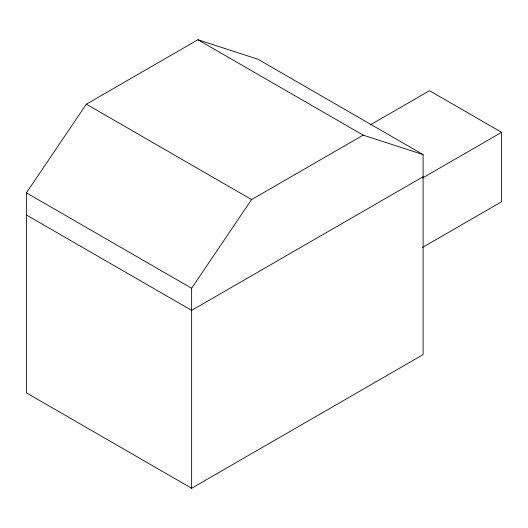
<?xml version="1.0" encoding="UTF-8"?>
<svg xmlns="http://www.w3.org/2000/svg" width="528" height="528" viewBox="0 0 528 528"><rect width="100%" height="100%" fill="white"/><g stroke="black" fill="none" stroke-linecap="round" stroke-linejoin="round"><path stroke-width="0.79" d="M26.4 192.852L86.335 104.174L197.941 39.745L257.882 59.209L423.113 154.605L423.113 354.611L191.631 488.255L26.4 392.865L26.4 192.852L191.631 288.248L191.631 488.255M191.631 288.248L251.566 199.571L363.172 135.135L423.113 154.605M370.313 124.872L429.495 90.704L501.6 132.33L501.6 201.769L422.453 247.467M423.113 176.728L191.631 310.372L26.4 214.975M422.453 178.028L501.6 132.33M197.941 39.745L363.172 135.135M86.335 104.174L251.566 199.571"/></g></svg>
